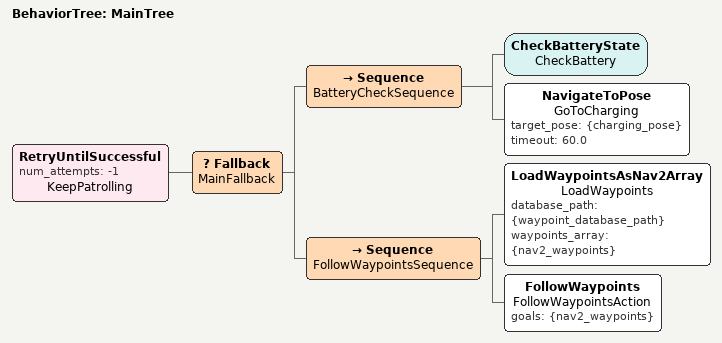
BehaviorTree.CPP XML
<root main_tree_to_execute="MainTree">
    <BehaviorTree ID="MainTree">
        <RetryUntilSuccessful num_attempts="-1" name="KeepPatrolling">
            <Fallback name="MainFallback">
                <!-- Battery Check and Charging -->
                <Sequence name="BatteryCheckSequence">
                    <CheckBatteryState name="CheckBattery"/>
                    <NavigateToPose name="GoToCharging"
                                   target_pose="{charging_pose}"
                                   timeout="60.0"/>
                </Sequence>

                <!-- Use Nav2's FollowWaypoints Action -->
                <Sequence name="FollowWaypointsSequence">
                    <!-- Load waypoints from database and convert to Nav2 format -->
                    <LoadWaypointsAsNav2Array name="LoadWaypoints"
                                             database_path="{waypoint_database_path}"
                                             waypoints_array="{nav2_waypoints}"/>

                    <!-- Use Nav2's FollowWaypoints action - handles iteration automatically -->
                    <FollowWaypoints name="FollowWaypointsAction"
                                    goals="{nav2_waypoints}"/>
                </Sequence>
            </Fallback>
        </RetryUntilSuccessful>
    </BehaviorTree>
</root>
